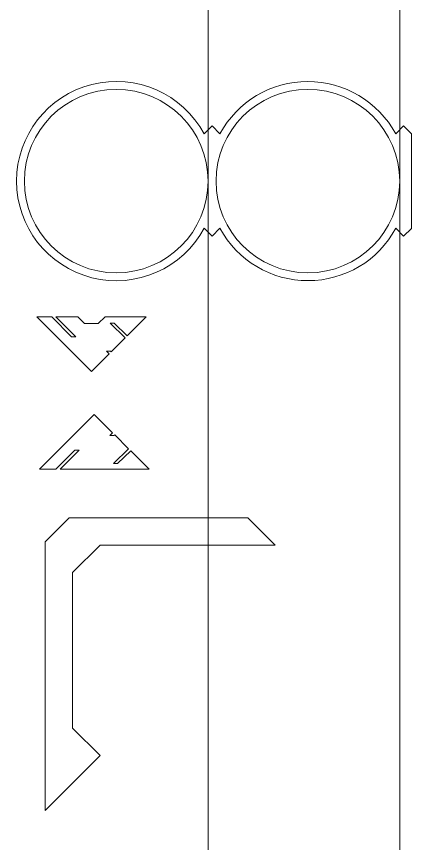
# Model space of a CAD drawing. Header units: millimetres. Extents: x -985 to 637, y -1289 to 2694.
# Drawn here: x 349 to 637, y 431 to 1036 of the extents above; entities that cross this region are included whole.
import ezdxf

# ---------------------------------------------------------------- set-up
doc = ezdxf.new("R2010")
doc.units = ezdxf.units.MM
doc.header["$MEASUREMENT"] = 0

msp = doc.modelspace()

# ---------------------------------------------------------------- linework, layer by layer
at = {"color": 1, "lineweight": 0}
for points, knots in [([(488.7504, 915.2833), (488.7504, 952.3416), (458.7088, 982.3833), (421.6505, 982.3833), (384.5922, 982.3833), (354.5505, 952.3418), (354.5504, 915.2835), (354.5503, 878.2252), (384.5919, 848.1834), (421.6501, 848.1833), (458.7084, 848.1832), (488.7502, 878.2247), (488.7504, 915.2829), (488.76, 2694.0765), (488.7504, -863.5151), (488.7504, 915.2833)], [0, 0, 0, 0, 0.25, 0.25, 0.25, 0.5, 0.5, 0.5, 0.75, 0.75, 0.75, 1, 1, 1, 1.0004, 1.0004, 1.0004, 1.0004]), ([(628.7504, 915.2833), (628.7504, 952.3416), (598.7088, 982.3833), (561.6505, 982.3833), (524.5922, 982.3833), (494.5505, 952.3418), (494.5504, 915.2835), (494.5503, 878.2252), (524.5919, 848.1834), (561.6501, 848.1833), (598.7084, 848.1832), (628.7502, 878.2247), (628.7504, 915.2829), (628.76, 2694.0765), (628.7504, -863.5151), (628.7504, 915.2833)], [0, 0, 0, 0, 0.25, 0.25, 0.25, 0.5, 0.5, 0.5, 0.75, 0.75, 0.75, 1, 1, 1, 1.0004, 1.0004, 1.0004, 1.0004]), ([(485.8432, 949.8332), (470.0138, 979.2308), (436.2313, 994.111), (403.8566, 985.9457), (371.482, 977.7803), (348.7973, 948.6584), (348.8034, 915.2699), (348.8095, 881.8815), (371.5049, 852.7679), (403.8825, 844.6144), (436.2602, 836.461), (470.0246, 851.33), (485.8432, 880.7334), (485.8432, 880.7334), (491.6504, 874.9262), (491.6504, 874.9262), (491.6504, 874.9262), (497.4576, 880.7334), (497.4576, 880.7334), (510.2365, 857.1137), (534.9542, 842.4197), (561.8092, 842.4781), (588.6641, 842.5366), (613.1671, 857.0583), (625.8432, 880.7334), (625.8432, 880.7334), (631.6504, 874.9262), (631.6504, 874.9262), (631.6504, 874.9262), (637.3504, 880.6262), (637.3504, 880.6262), (637.3504, 880.6262), (637.3504, 949.9404), (637.3504, 949.9404), (637.3504, 949.9404), (631.6504, 955.6404), (631.6504, 955.6404), (631.6504, 955.6404), (625.8432, 949.8332), (625.8432, 949.8332), (613.0643, 973.4529), (588.3466, 988.1469), (561.4916, 988.0885), (534.6367, 988.03), (510.1337, 973.5083), (497.4576, 949.8332), (497.4576, 949.8332), (491.6504, 955.6404), (491.6504, 955.6404), (491.6504, 955.6404), (485.8432, 949.8332), (485.8432, 949.8332)], [0, 0, 0, 0, 0.05882353, 0.05882353, 0.05882353, 0.11764706, 0.11764706, 0.11764706, 0.17647059, 0.17647059, 0.17647059, 0.23529412, 0.23529412, 0.23529412, 0.29411765, 0.29411765, 0.29411765, 0.35294118, 0.35294118, 0.35294118, 0.41176471, 0.41176471, 0.41176471, 0.47058824, 0.47058824, 0.47058824, 0.52941176, 0.52941176, 0.52941176, 0.58823529, 0.58823529, 0.58823529, 0.64705882, 0.64705882, 0.64705882, 0.70588235, 0.70588235, 0.70588235, 0.76470588, 0.76470588, 0.76470588, 0.82352941, 0.82352941, 0.82352941, 0.88235294, 0.88235294, 0.88235294, 0.94117647, 0.94117647, 0.94117647, 1, 1, 1, 1]), ([(377.4961, 816.0042), (377.4961, 816.0042), (392.0676, 801.4326), (392.0676, 801.4326), (392.0676, 801.4326), (389.0486, 801.4326), (389.0486, 801.4326), (389.0486, 801.4326), (374.4771, 816.0042), (374.4771, 816.0042), (374.4771, 816.0042), (363.5, 816.0042), (363.5, 816.0042), (363.5, 816.0042), (403.5, 776.0042), (403.5, 776.0042), (403.5, 776.0042), (416.4034, 788.9076), (416.4034, 788.9076), (416.4034, 788.9076), (414.4596, 790.8513), (414.4596, 790.8513), (414.4596, 790.8513), (417.4591, 790.8513), (417.4591, 790.8513), (417.4591, 790.8513), (417.9031, 790.4073), (417.9031, 790.4073), (417.9031, 790.4073), (428.0918, 800.596), (428.0918, 800.596), (428.0918, 800.596), (417.2265, 811.3247), (417.2265, 811.3247), (417.2265, 811.3247), (420.2452, 811.3247), (420.2452, 811.3247), (420.2452, 811.3247), (429.5916, 802.0958), (429.5916, 802.0958), (429.5916, 802.0958), (443.5, 816.0042), (443.5, 816.0042), (443.5, 816.0042), (413.5, 816.0042), (413.5, 816.0042), (413.5, 816.0042), (408.5, 811.0042), (408.5, 811.0042), (408.5, 811.0042), (398.5, 811.0042), (398.5, 811.0042), (398.5, 811.0042), (393.5, 816.0042), (393.5, 816.0042), (393.5, 816.0042), (377.4961, 816.0042), (377.4961, 816.0042)], [0, 0, 0, 0, 0.05263158, 0.05263158, 0.05263158, 0.10526316, 0.10526316, 0.10526316, 0.15789474, 0.15789474, 0.15789474, 0.21052632, 0.21052632, 0.21052632, 0.26315789, 0.26315789, 0.26315789, 0.31578947, 0.31578947, 0.31578947, 0.36842105, 0.36842105, 0.36842105, 0.42105263, 0.42105263, 0.42105263, 0.47368421, 0.47368421, 0.47368421, 0.52631579, 0.52631579, 0.52631579, 0.57894737, 0.57894737, 0.57894737, 0.63157895, 0.63157895, 0.63157895, 0.68421053, 0.68421053, 0.68421053, 0.73684211, 0.73684211, 0.73684211, 0.78947368, 0.78947368, 0.78947368, 0.84210526, 0.84210526, 0.84210526, 0.89473684, 0.89473684, 0.89473684, 0.94736842, 0.94736842, 0.94736842, 1, 1, 1, 1]), ([(377.5805, 704.6202), (377.5805, 704.6202), (391.4726, 718.5123), (391.4726, 718.5123), (391.4726, 718.5123), (394.4916, 718.5123), (394.4916, 718.5123), (394.4916, 718.5123), (380.5995, 704.6202), (380.5995, 704.6202), (380.5995, 704.6202), (445.5995, 704.6202), (445.5995, 704.6202), (445.5995, 704.6202), (432.1942, 718.0255), (432.1942, 718.0255), (432.1942, 718.0255), (422.6691, 708.6202), (422.6691, 708.6202), (422.6691, 708.6202), (419.6504, 708.6202), (419.6504, 708.6202), (419.6504, 708.6202), (430.6944, 719.5253), (430.6944, 719.5253), (430.6944, 719.5253), (420.5046, 729.7151), (420.5046, 729.7151), (420.5046, 729.7151), (419.8831, 729.0935), (419.8831, 729.0935), (419.8831, 729.0935), (416.8835, 729.0935), (416.8835, 729.0935), (416.8835, 729.0935), (419.0048, 731.2149), (419.0048, 731.2149), (419.0048, 731.2149), (405.5995, 744.6202), (405.5995, 744.6202), (405.5995, 744.6202), (365.5995, 704.6202), (365.5995, 704.6202), (365.5995, 704.6202), (377.5805, 704.6202), (377.5805, 704.6202)], [0, 0, 0, 0, 0.06666667, 0.06666667, 0.06666667, 0.13333333, 0.13333333, 0.13333333, 0.2, 0.2, 0.2, 0.26666667, 0.26666667, 0.26666667, 0.33333333, 0.33333333, 0.33333333, 0.4, 0.4, 0.4, 0.46666667, 0.46666667, 0.46666667, 0.53333333, 0.53333333, 0.53333333, 0.6, 0.6, 0.6, 0.66666667, 0.66666667, 0.66666667, 0.73333333, 0.73333333, 0.73333333, 0.8, 0.8, 0.8, 0.86666667, 0.86666667, 0.86666667, 0.93333333, 0.93333333, 0.93333333, 1, 1, 1, 1]), ([(537.8102, 649.0372), (537.8102, 649.0372), (517.8102, 669.0372), (517.8102, 669.0372), (517.8102, 669.0372), (387.2986, 669.0372), (387.2986, 669.0372), (387.2986, 669.0372), (369.7986, 651.5372), (369.7986, 651.5372), (369.7986, 651.5372), (369.7986, 455.0372), (369.7986, 455.0372), (369.7986, 455.0372), (409.7986, 495.0372), (409.7986, 495.0372), (409.7986, 495.0372), (389.7986, 515.0372), (389.7986, 515.0372), (389.7986, 515.0372), (389.7986, 629.0372), (389.7986, 629.0372), (389.7986, 629.0372), (409.7986, 649.0372), (409.7986, 649.0372), (409.7986, 649.0372), (537.8102, 649.0372), (537.8102, 649.0372)], [0, 0, 0, 0, 0.11111111, 0.11111111, 0.11111111, 0.22222222, 0.22222222, 0.22222222, 0.33333333, 0.33333333, 0.33333333, 0.44444444, 0.44444444, 0.44444444, 0.55555556, 0.55555556, 0.55555556, 0.66666667, 0.66666667, 0.66666667, 0.77777778, 0.77777778, 0.77777778, 0.88888889, 0.88888889, 0.88888889, 1, 1, 1, 1])]:
    msp.add_open_spline(points, degree=3, knots=knots, dxfattribs=at)

doc.saveas('drawing.dxf')
